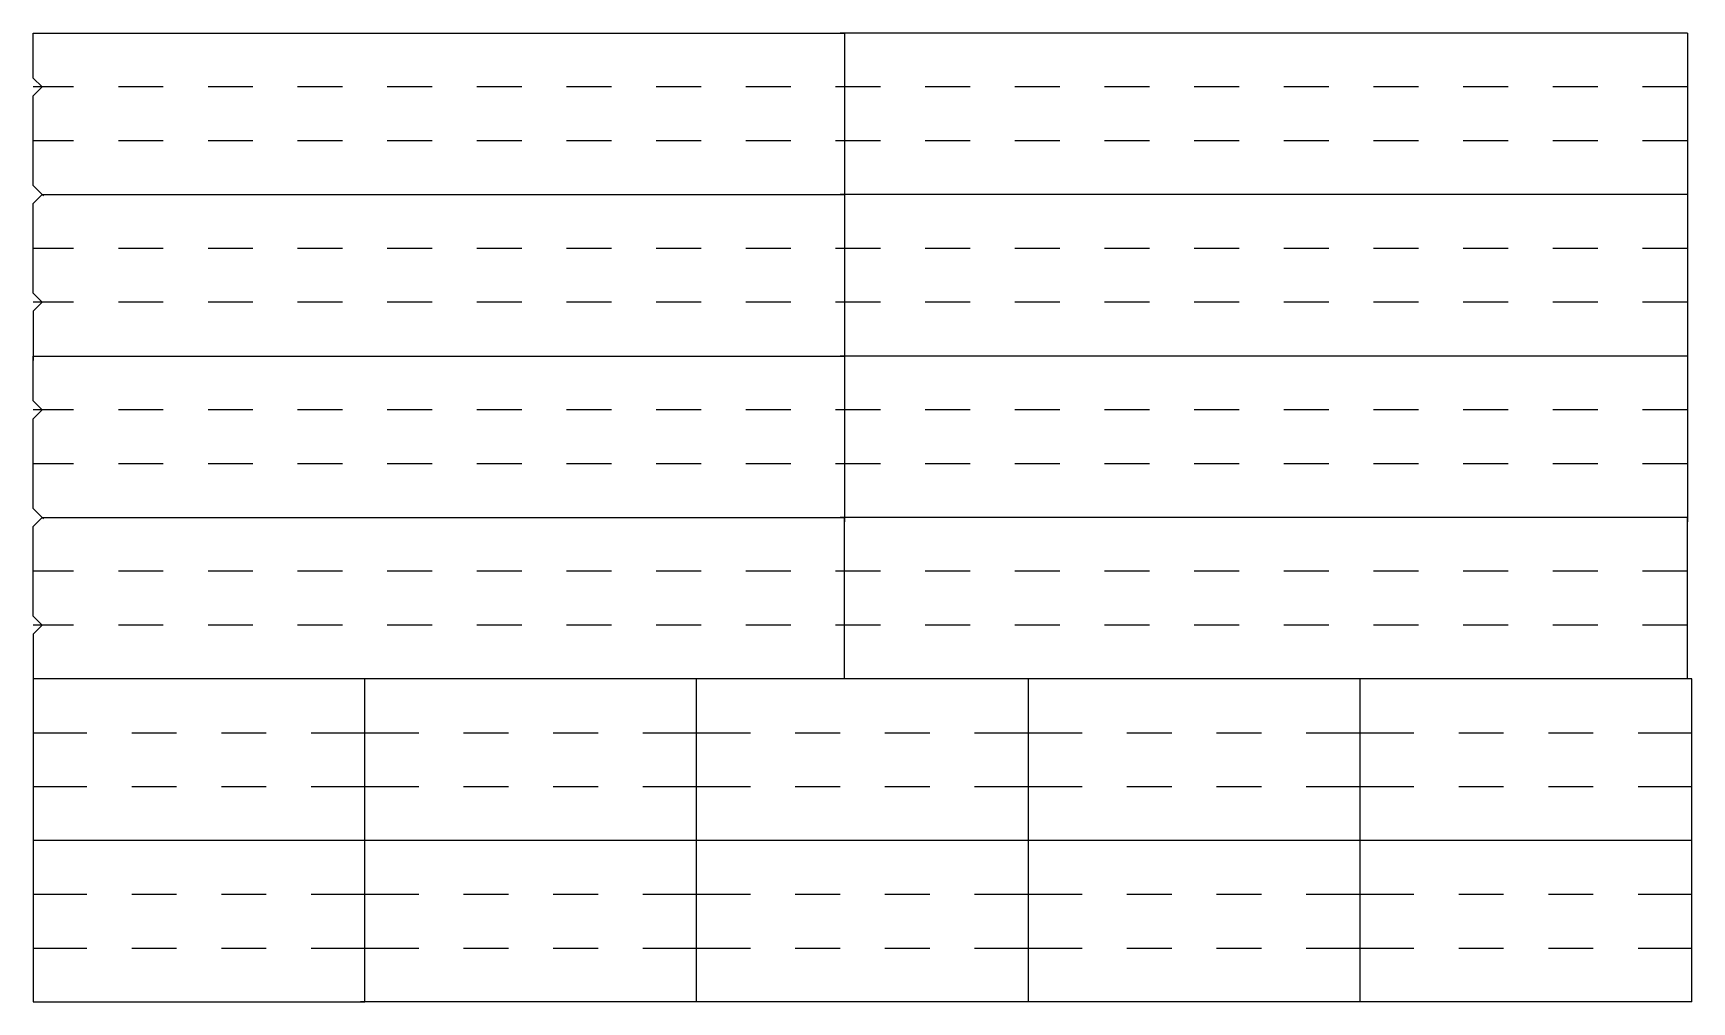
# Model space of a CAD drawing. Extents: x 0 to 1850, y 0 to 1080.
import ezdxf

# ---------------------------------------------------------------- set-up
doc = ezdxf.new("R2010")
doc.units = 0
doc.layers.get('0').update_dxf_attribs({"linetype": 'CONTINUOUS'})

msp = doc.modelspace()

# ---------------------------------------------------------------- linework, layer by layer
for p, q in [((0, 1080), (905, 1080)), ((0, 1030), (0, 1080)), ((1845, 1080), (900, 1080)), ((905, 1080), (905, 895)), ((1845, 1080), (1845, 895)), ((0, 1030), (10, 1020)), ((45, 1020), (0, 1020)), ((10, 1020), (0, 1010)), ((145, 1020), (95, 1020)), ((245, 1020), (195, 1020)), ((345, 1020), (295, 1020)), ((445, 1020), (395, 1020)), ((545, 1020), (495, 1020)), ((645, 1020), (595, 1020)), ((745, 1020), (695, 1020)), ((845, 1020), (795, 1020)), ((945, 1020), (895, 1020)), ((1045, 1020), (995, 1020)), ((1145, 1020), (1095, 1020)), ((1245, 1020), (1195, 1020)), ((1345, 1020), (1295, 1020)), ((1445, 1020), (1395, 1020)), ((1545, 1020), (1495, 1020)), ((1645, 1020), (1595, 1020)), ((1745, 1020), (1695, 1020)), ((1845, 1020), (1795, 1020)), ((0, 910), (0, 1010)), ((45, 960), (0, 960)), ((145, 960), (95, 960)), ((245, 960), (195, 960)), ((345, 960), (295, 960)), ((445, 960), (395, 960)), ((545, 960), (495, 960)), ((645, 960), (595, 960)), ((745, 960), (695, 960)), ((845, 960), (795, 960)), ((945, 960), (895, 960)), ((1045, 960), (995, 960)), ((1145, 960), (1095, 960)), ((1245, 960), (1195, 960)), ((1345, 960), (1295, 960)), ((1445, 960), (1395, 960)), ((1545, 960), (1495, 960)), ((1645, 960), (1595, 960)), ((1745, 960), (1695, 960)), ((1845, 960), (1795, 960)), ((0, 910), (11.4, 898.6)), ((10, 900), (0, 890)), ((0, 790), (0, 890)), ((10, 900), (905, 900)), ((1845, 900), (900, 900)), ((905, 900), (905, 715)), ((1845, 900), (1845, 715)), ((45, 840), (0, 840)), ((145, 840), (95, 840)), ((245, 840), (195, 840)), ((345, 840), (295, 840)), ((445, 840), (395, 840)), ((545, 840), (495, 840)), ((645, 840), (595, 840)), ((745, 840), (695, 840)), ((845, 840), (795, 840)), ((945, 840), (895, 840)), ((1045, 840), (995, 840)), ((1145, 840), (1095, 840)), ((1245, 840), (1195, 840)), ((1345, 840), (1295, 840)), ((1445, 840), (1395, 840)), ((1545, 840), (1495, 840)), ((1645, 840), (1595, 840)), ((1745, 840), (1695, 840)), ((1845, 840), (1795, 840)), ((0, 790), (10, 780)), ((45, 780), (0, 780)), ((10, 780), (0, 770)), ((145, 780), (95, 780)), ((245, 780), (195, 780)), ((345, 780), (295, 780)), ((445, 780), (395, 780)), ((545, 780), (495, 780)), ((645, 780), (595, 780)), ((745, 780), (695, 780)), ((845, 780), (795, 780)), ((945, 780), (895, 780)), ((1045, 780), (995, 780)), ((1145, 780), (1095, 780)), ((1245, 780), (1195, 780)), ((1345, 780), (1295, 780)), ((1445, 780), (1395, 780)), ((1545, 780), (1495, 780)), ((1645, 780), (1595, 780)), ((1745, 780), (1695, 780)), ((1845, 780), (1795, 780)), ((0, 770), (0, 715)), ((0, 720), (905, 720)), ((0, 670), (0, 720)), ((1845, 720), (900, 720)), ((905, 720), (905, 535)), ((1845, 720), (1845, 535)), ((0, 670), (10, 660)), ((45, 660), (0, 660)), ((10, 660), (0, 650)), ((0, 550), (0, 650)), ((145, 660), (95, 660)), ((245, 660), (195, 660)), ((345, 660), (295, 660)), ((445, 660), (395, 660)), ((545, 660), (495, 660)), ((645, 660), (595, 660)), ((745, 660), (695, 660)), ((845, 660), (795, 660)), ((945, 660), (895, 660)), ((1045, 660), (995, 660)), ((1145, 660), (1095, 660)), ((1245, 660), (1195, 660)), ((1345, 660), (1295, 660)), ((1445, 660), (1395, 660)), ((1545, 660), (1495, 660)), ((1645, 660), (1595, 660)), ((1745, 660), (1695, 660)), ((1845, 660), (1795, 660)), ((45, 600), (0, 600)), ((145, 600), (95, 600)), ((245, 600), (195, 600)), ((345, 600), (295, 600)), ((445, 600), (395, 600)), ((545, 600), (495, 600)), ((645, 600), (595, 600)), ((745, 600), (695, 600)), ((845, 600), (795, 600)), ((945, 600), (895, 600)), ((1045, 600), (995, 600)), ((1145, 600), (1095, 600)), ((1245, 600), (1195, 600)), ((1345, 600), (1295, 600)), ((1445, 600), (1395, 600)), ((1545, 600), (1495, 600)), ((1645, 600), (1595, 600)), ((1745, 600), (1695, 600)), ((1845, 600), (1795, 600)), ((0, 550), (11.4, 538.6)), ((10, 540), (0, 530)), ((10, 540), (905, 540)), ((1845, 540), (900, 540)), ((905, 360), (905, 540)), ((1845, 360), (1845, 540)), ((0, 430), (0, 530)), ((45, 480), (0, 480)), ((145, 480), (95, 480)), ((245, 480), (195, 480)), ((345, 480), (295, 480)), ((445, 480), (395, 480)), ((545, 480), (495, 480)), ((645, 480), (595, 480)), ((745, 480), (695, 480)), ((845, 480), (795, 480)), ((945, 480), (895, 480)), ((1045, 480), (995, 480)), ((1145, 480), (1095, 480)), ((1245, 480), (1195, 480)), ((1345, 480), (1295, 480)), ((1445, 480), (1395, 480)), ((1545, 480), (1495, 480)), ((1645, 480), (1595, 480)), ((1745, 480), (1695, 480)), ((1845, 480), (1795, 480)), ((0, 430), (10, 420)), ((45, 420), (0, 420)), ((10, 420), (0, 410)), ((0, 410), (0, 355)), ((145, 420), (95, 420)), ((245, 420), (195, 420)), ((345, 420), (295, 420)), ((445, 420), (395, 420)), ((545, 420), (495, 420)), ((645, 420), (595, 420)), ((745, 420), (695, 420)), ((845, 420), (795, 420)), ((945, 420), (895, 420)), ((1045, 420), (995, 420)), ((1145, 420), (1095, 420)), ((1245, 420), (1195, 420)), ((1345, 420), (1295, 420)), ((1445, 420), (1395, 420)), ((1545, 420), (1495, 420)), ((1645, 420), (1595, 420)), ((1745, 420), (1695, 420)), ((1845, 420), (1795, 420)), ((370, 360), (0, 360)), ((0, 360), (0, 180)), ((740, 360), (365, 360)), ((370, 180), (370, 360)), ((1105, 360), (730, 360)), ((740, 180), (740, 360)), ((1480, 360), (1105, 360)), ((1110, 180), (1110, 360)), ((1850, 360), (1475, 360)), ((1480, 180), (1480, 360)), ((1850, 180), (1850, 360)), ((0, 300), (60, 300)), ((110, 300), (160, 300)), ((210, 300), (260, 300)), ((310, 300), (430, 300)), ((480, 300), (530, 300)), ((580, 300), (630, 300)), ((680, 300), (800, 300)), ((850, 300), (900, 300)), ((950, 300), (1000, 300)), ((1050, 300), (1170, 300)), ((1220, 300), (1270, 300)), ((1320, 300), (1370, 300)), ((1420, 300), (1540, 300)), ((1590, 300), (1640, 300)), ((1690, 300), (1740, 300)), ((1790, 300), (1850, 300)), ((0, 240), (60, 240)), ((110, 240), (160, 240)), ((210, 240), (260, 240)), ((310, 240), (430, 240)), ((480, 240), (530, 240)), ((580, 240), (630, 240)), ((680, 240), (800, 240)), ((850, 240), (900, 240)), ((950, 240), (1000, 240)), ((1050, 240), (1170, 240)), ((1220, 240), (1270, 240)), ((1320, 240), (1370, 240)), ((1420, 240), (1540, 240)), ((1590, 240), (1640, 240)), ((1690, 240), (1740, 240)), ((1790, 240), (1850, 240)), ((370, 180), (0, 180)), ((0, 180), (0, 0)), ((740, 180), (365, 180)), ((370, 0), (370, 180)), ((1105, 180), (730, 180)), ((740, 0), (740, 180)), ((1480, 180), (1105, 180)), ((1110, 0), (1110, 180)), ((1850, 180), (1475, 180)), ((1480, 0), (1480, 180)), ((1850, 0), (1850, 180)), ((0, 120), (60, 120)), ((110, 120), (160, 120)), ((210, 120), (260, 120)), ((310, 120), (430, 120)), ((480, 120), (530, 120)), ((580, 120), (630, 120)), ((680, 120), (800, 120)), ((850, 120), (900, 120)), ((950, 120), (1000, 120)), ((1050, 120), (1170, 120)), ((1220, 120), (1270, 120)), ((1320, 120), (1370, 120)), ((1420, 120), (1540, 120)), ((1590, 120), (1640, 120)), ((1690, 120), (1740, 120)), ((1790, 120), (1850, 120)), ((0, 60), (60, 60)), ((110, 60), (160, 60)), ((210, 60), (260, 60)), ((310, 60), (430, 60)), ((480, 60), (530, 60)), ((580, 60), (630, 60)), ((680, 60), (800, 60)), ((850, 60), (900, 60)), ((950, 60), (1000, 60)), ((1050, 60), (1170, 60)), ((1220, 60), (1270, 60)), ((1320, 60), (1370, 60)), ((1420, 60), (1540, 60)), ((1590, 60), (1640, 60)), ((1690, 60), (1740, 60)), ((1790, 60), (1850, 60)), ((0, 0), (370, 0)), ((740, 0), (365, 0)), ((1105, 0), (730, 0)), ((1480, 0), (1105, 0)), ((1850, 0), (1475, 0))]:
    msp.add_line(p, q)

doc.saveas('drawing.dxf')
